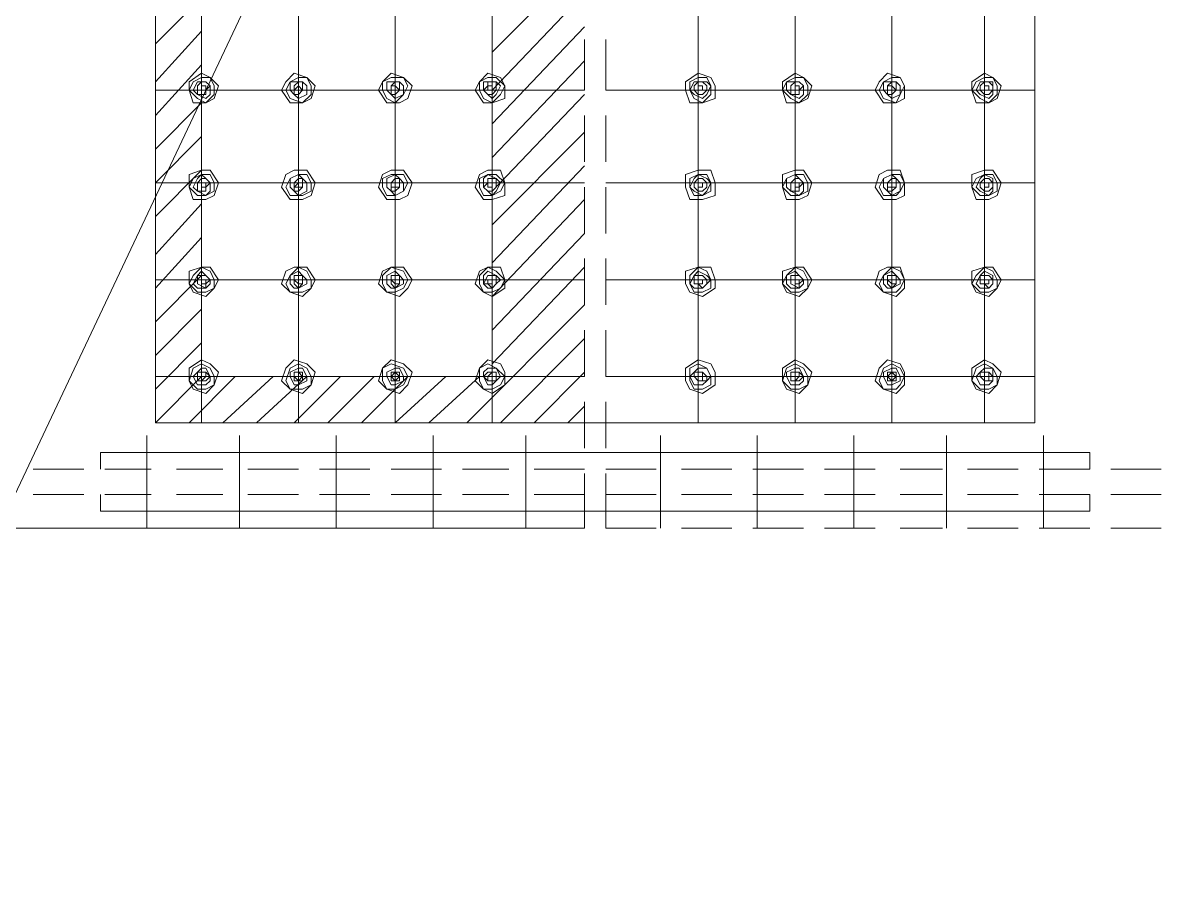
# Model space of a CAD drawing. Header units: millimetres. Extents: x 6 to 291, y 4 to 206.
# Drawn here: x 178.29 to 189.74, y 151.62 to 160.32 of the extents above; entities that cross this region are included whole.
import ezdxf

# ---------------------------------------------------------------- set-up
doc = ezdxf.new("R2010")
doc.units = ezdxf.units.MM
doc.layers.add('C00-00-00', color=7, linetype='Continuous')

msp = doc.modelspace()

# ---------------------------------------------------------------- linework, layer by layer
at = {"layer": 'C00-00-00', "lineweight": 5}
for points in [[(179.620335, 156.294671), (179.620335, 168.783004)], [(188.468002, 156.294671), (188.468002, 168.783004)], [(175.72566, 150.325668), (183.04934, 165.819671)], [(183.006998, 160.020001), (183.938337, 160.951335)], [(179.620335, 160.104669), (180.086004, 160.570334)], [(183.006998, 159.639004), (183.938337, 160.612669)], [(179.620335, 159.723669), (180.086004, 160.231668)], [(183.006998, 159.300338), (183.938337, 160.274002)], [(183.938337, 159.639004), (183.938337, 160.147004)], [(184.15, 159.639004), (184.15, 160.147004)], [(179.620335, 159.385002), (180.086004, 159.893002)], [(180.086004, 159.935336), (180.086004, 159.385002)], [(181.059669, 159.935336), (181.059669, 159.385002)], [(182.033333, 159.935336), (182.033333, 159.385002)], [(183.006998, 159.935336), (183.006998, 159.385002)], [(183.006998, 158.961667), (183.938337, 159.935336)], [(185.081339, 159.935336), (185.081339, 159.385002)], [(186.055003, 159.935336), (186.055003, 159.385002)], [(187.028668, 159.935336), (187.028668, 159.385002)], [(187.960006, 159.935336), (187.960006, 159.385002)], [(179.831998, 159.639004), (180.382336, 159.639004)], [(180.763337, 159.639004), (181.356001, 159.639004)], [(181.737001, 159.639004), (182.329665, 159.639004)], [(182.710666, 159.639004), (183.261004, 159.639004)], [(184.827333, 159.639004), (185.377671, 159.639004)], [(185.800997, 159.639004), (186.351335, 159.639004)], [(186.732336, 159.639004), (187.282674, 159.639004)], [(187.706001, 159.639004), (188.256339, 159.639004)], [(183.006998, 158.623001), (183.938337, 159.59667)], [(179.620335, 159.046336), (180.086004, 159.512001)], [(183.938337, 158.919337), (183.938337, 159.385002)], [(184.15, 158.919337), (184.15, 159.385002)], [(179.620335, 158.70767), (180.086004, 159.173335)], [(183.006998, 158.284335), (183.938337, 159.215669)], [(180.086004, 158.961667), (180.086004, 158.411338)], [(181.059669, 158.961667), (181.059669, 158.411338)], [(182.033333, 158.961667), (182.033333, 158.411338)], [(183.006998, 158.961667), (183.006998, 158.411338)], [(185.081339, 158.961667), (185.081339, 158.411338)], [(186.055003, 158.961667), (186.055003, 158.411338)], [(187.028668, 158.961667), (187.028668, 158.411338)], [(187.960006, 158.961667), (187.960006, 158.411338)], [(179.620335, 158.369003), (180.086004, 158.834669)], [(183.006998, 157.903334), (183.938337, 158.877003)], [(179.831998, 158.70767), (180.382336, 158.70767)], [(180.763337, 158.70767), (181.356001, 158.70767)], [(181.737001, 158.70767), (182.329665, 158.70767)], [(182.710666, 158.70767), (183.261004, 158.70767)], [(183.938337, 158.19967), (183.938337, 158.665335)], [(184.15, 158.19967), (184.15, 158.665335)], [(184.827333, 158.70767), (185.377671, 158.70767)], [(185.800997, 158.70767), (186.351335, 158.70767)], [(186.732336, 158.70767), (187.282674, 158.70767)], [(187.706001, 158.70767), (188.256339, 158.70767)], [(179.620335, 157.988003), (180.086004, 158.496002)], [(183.006998, 157.564668), (183.938337, 158.538336)], [(179.620335, 157.649336), (180.086004, 158.157336)], [(183.006998, 157.226001), (183.938337, 158.19967)], [(180.086004, 157.988003), (180.086004, 157.437669)], [(181.059669, 157.988003), (181.059669, 157.437669)], [(182.033333, 157.988003), (182.033333, 157.437669)], [(183.006998, 157.988003), (183.006998, 157.437669)], [(183.938337, 157.480003), (183.938337, 157.945668)], [(184.15, 157.480003), (184.15, 157.945668)], [(185.081339, 157.988003), (185.081339, 157.437669)], [(186.055003, 157.988003), (186.055003, 157.437669)], [(187.028668, 157.988003), (187.028668, 157.437669)], [(187.960006, 157.988003), (187.960006, 157.437669)], [(183.006998, 156.887335), (183.938337, 157.861004)], [(179.620335, 157.31067), (180.086004, 157.776335)], [(179.831998, 157.734001), (180.382336, 157.734001)], [(180.763337, 157.734001), (181.356001, 157.734001)], [(181.737001, 157.734001), (182.329665, 157.734001)], [(182.710666, 157.734001), (183.261004, 157.734001)], [(184.827333, 157.734001), (185.377671, 157.734001)], [(185.800997, 157.734001), (186.351335, 157.734001)], [(186.732336, 157.734001), (187.282674, 157.734001)], [(187.706001, 157.734001), (188.256339, 157.734001)], [(182.752992, 156.294671), (183.938337, 157.480003)], [(179.620335, 156.972004), (180.086004, 157.437669)], [(183.938337, 156.760336), (183.938337, 157.226001)], [(184.15, 156.760336), (184.15, 157.226001)], [(183.091667, 156.294671), (183.938337, 157.141337)], [(179.620335, 156.633337), (180.086004, 157.099002)], [(180.086004, 157.056668), (180.086004, 156.464004)], [(181.059669, 157.056668), (181.059669, 156.464004)], [(182.033333, 157.056668), (182.033333, 156.464004)], [(183.006998, 157.056668), (183.006998, 156.464004)], [(185.081339, 157.056668), (185.081339, 156.464004)], [(186.055003, 157.056668), (186.055003, 156.464004)], [(187.028668, 157.056668), (187.028668, 156.464004)], [(187.960006, 157.056668), (187.960006, 156.464004)], [(183.430341, 156.294671), (183.938337, 156.80267)], [(179.620335, 156.294671), (180.086004, 156.760336)], [(179.831998, 156.760336), (180.382336, 156.760336)], [(179.958993, 156.294671), (180.424662, 156.760336)], [(180.297667, 156.294671), (180.805663, 156.760336)], [(180.636326, 156.294671), (181.144337, 156.760336)], [(180.763337, 156.760336), (181.356001, 156.760336)], [(181.017326, 156.294671), (181.482996, 156.760336)], [(181.356001, 156.294671), (181.82167, 156.760336)], [(181.694659, 156.294671), (182.160328, 156.760336)], [(181.737001, 156.760336), (182.329665, 156.760336)], [(182.033333, 156.294671), (182.541329, 156.760336)], [(182.372008, 156.294671), (182.880003, 156.760336)], [(182.710666, 156.760336), (183.261004, 156.760336)], [(184.827333, 156.760336), (185.377671, 156.760336)], [(185.800997, 156.760336), (186.351335, 156.760336)], [(186.732336, 156.760336), (187.282674, 156.760336)], [(187.706001, 156.760336), (188.256339, 156.760336)], [(183.768999, 156.294671), (183.938337, 156.464004)], [(183.938337, 156.040669), (183.938337, 156.506334)], [(184.15, 156.040669), (184.15, 156.506334)], [(179.620335, 156.294671), (188.468002, 156.294671)], [(179.535666, 155.236338), (179.535666, 156.167668)], [(180.467004, 155.236338), (180.467004, 156.167668)], [(181.440669, 155.236338), (181.440669, 156.167668)], [(182.414334, 155.236338), (182.414334, 156.167668)], [(183.345672, 155.236338), (183.345672, 156.167668)], [(184.700338, 155.236338), (184.700338, 156.167668)], [(185.674003, 155.236338), (185.674003, 156.167668)], [(186.647667, 155.236338), (186.647667, 156.167668)], [(187.579006, 155.236338), (187.579006, 156.167668)], [(188.552671, 155.236338), (188.552671, 156.167668)], [(179.069997, 155.998335), (189.01834, 155.998335)], [(179.069997, 155.829002), (179.069997, 155.998335)], [(189.01834, 155.998335), (189.01834, 155.829002)], [(178.392664, 155.829002), (178.90066, 155.829002)], [(179.112339, 155.829002), (179.577992, 155.829002)], [(179.831998, 155.829002), (180.297667, 155.829002)], [(180.551673, 155.829002), (181.059669, 155.829002)], [(181.271332, 155.829002), (181.779328, 155.829002)], [(181.991007, 155.829002), (182.499003, 155.829002)], [(182.710666, 155.829002), (183.176335, 155.829002)], [(183.430341, 155.829002), (183.938337, 155.829002)], [(183.938337, 155.236338), (183.938337, 155.786667)], [(184.15, 155.829002), (184.657996, 155.829002)], [(184.15, 155.236338), (184.15, 155.786667)], [(184.912001, 155.829002), (185.419997, 155.829002)], [(185.63166, 155.829002), (186.139672, 155.829002)], [(186.351335, 155.829002), (186.859331, 155.829002)], [(187.113337, 155.829002), (187.536663, 155.829002)], [(187.790669, 155.829002), (188.298665, 155.829002)], [(188.510328, 155.829002), (189.01834, 155.829002)], [(189.230003, 155.829002), (189.737999, 155.829002)], [(178.392664, 155.575004), (178.90066, 155.575004)], [(179.069997, 155.405671), (179.069997, 155.575004)], [(179.112339, 155.575004), (179.577992, 155.575004)], [(179.831998, 155.575004), (180.297667, 155.575004)], [(180.551673, 155.575004), (181.059669, 155.575004)], [(181.271332, 155.575004), (181.779328, 155.575004)], [(181.991007, 155.575004), (182.499003, 155.575004)], [(182.710666, 155.575004), (183.176335, 155.575004)], [(183.430341, 155.575004), (183.938337, 155.575004)], [(184.15, 155.575004), (184.657996, 155.575004)], [(184.912001, 155.575004), (185.419997, 155.575004)], [(185.63166, 155.575004), (186.139672, 155.575004)], [(186.351335, 155.575004), (186.859331, 155.575004)], [(187.113337, 155.575004), (187.536663, 155.575004)], [(187.790669, 155.575004), (188.298665, 155.575004)], [(188.510328, 155.575004), (189.01834, 155.575004)], [(189.01834, 155.575004), (189.01834, 155.405671)], [(189.230003, 155.575004), (189.737999, 155.575004)], [(189.01834, 155.405671), (179.069997, 155.405671)], [(89.408003, 155.236338), (183.938337, 155.236338)], [(184.15, 155.236338), (184.657996, 155.236338)], [(184.912001, 155.236338), (185.419997, 155.236338)], [(185.63166, 155.236338), (186.139672, 155.236338)], [(186.351335, 155.236338), (186.859331, 155.236338)], [(187.113337, 155.236338), (187.536663, 155.236338)], [(187.790669, 155.236338), (188.298665, 155.236338)], [(188.510328, 155.236338), (189.01834, 155.236338)], [(189.230003, 155.236338), (189.737999, 155.236338)]]:
    msp.add_lwpolyline(points, dxfattribs=at)
at = {"layer": 'C00-00-00', "lineweight": 15}
for points in [[(180.086004, 156.294671), (180.086004, 168.783004)], [(181.059669, 156.294671), (181.059669, 168.783004)], [(182.033333, 156.294671), (182.033333, 168.783004)], [(183.006998, 156.294671), (183.006998, 168.783004)], [(185.081339, 156.294671), (185.081339, 168.783004)], [(186.055003, 156.294671), (186.055003, 168.783004)], [(187.028668, 156.294671), (187.028668, 168.783004)], [(187.960006, 156.294671), (187.960006, 168.783004)], [(179.620335, 159.639004), (183.938337, 159.639004)], [(184.15, 159.639004), (188.468002, 159.639004)], [(179.620335, 158.70767), (183.938337, 158.70767)], [(184.15, 158.70767), (188.468002, 158.70767)], [(179.620335, 157.734001), (183.938337, 157.734001)], [(184.15, 157.734001), (188.468002, 157.734001)], [(179.620335, 156.760336), (183.938337, 156.760336)], [(184.15, 156.760336), (188.468002, 156.760336)]]:
    msp.add_lwpolyline(points, dxfattribs=at)
at = {"layer": 'C00-00-00', "lineweight": 5}
for points in [[(180.212999, 159.554336), (180.128332, 159.512002), (180.001332, 159.512002), (179.958999, 159.639002), (179.958999, 159.723669), (180.085999, 159.808336), (180.170665, 159.766002), (180.255332, 159.681336)], [(180.212999, 159.59667), (180.128332, 159.512003), (180.043665, 159.554336), (179.958999, 159.639003), (180.001332, 159.72367), (180.085999, 159.766003), (180.170665, 159.766003), (180.212999, 159.681336)], [(181.186663, 159.554336), (181.101997, 159.512002), (180.974997, 159.512002), (180.89033, 159.639002), (180.932663, 159.723669), (181.01733, 159.808336), (181.14433, 159.766002), (181.228997, 159.681336)], [(181.186663, 159.59667), (181.101997, 159.512003), (180.974997, 159.554336), (180.932663, 159.639003), (180.974997, 159.72367), (181.059663, 159.766003), (181.14433, 159.766003), (181.186663, 159.681336)], [(182.160328, 159.554336), (182.075661, 159.512002), (181.948661, 159.512002), (181.863995, 159.639002), (181.906328, 159.723669), (181.990995, 159.808336), (182.117995, 159.766002), (182.202661, 159.681336)], [(182.118002, 159.59667), (182.033335, 159.512003), (181.948669, 159.554336), (181.906335, 159.639003), (181.906335, 159.72367), (181.991002, 159.766003), (182.118002, 159.766003), (182.160335, 159.681336)], [(183.133993, 159.554336), (183.006993, 159.512002), (182.922326, 159.512002), (182.83766, 159.639002), (182.879993, 159.723669), (182.96466, 159.808336), (183.09166, 159.766002), (183.133993, 159.681336)], [(183.091667, 159.59667), (183.007, 159.512003), (182.922333, 159.554336), (182.88, 159.639003), (182.88, 159.72367), (182.964667, 159.766003), (183.049333, 159.766003), (183.134, 159.681336)], [(185.25066, 159.554336), (185.12366, 159.512002), (184.99666, 159.512002), (184.954326, 159.639002), (184.954326, 159.723669), (185.081326, 159.808336), (185.208326, 159.766002), (185.25066, 159.681336)], [(185.208333, 159.59667), (185.123667, 159.512003), (185.039, 159.554336), (184.996667, 159.639003), (184.996667, 159.72367), (185.081333, 159.766003), (185.166, 159.766003), (185.208333, 159.681336)], [(186.181998, 159.554336), (186.097331, 159.512002), (185.970331, 159.512002), (185.927998, 159.639002), (185.927998, 159.723669), (186.054998, 159.808336), (186.139665, 159.766002), (186.224331, 159.681336)], [(186.181998, 159.59667), (186.097331, 159.512003), (186.012665, 159.554336), (185.927998, 159.639003), (185.970331, 159.72367), (186.054998, 159.766003), (186.139665, 159.766003), (186.181998, 159.681336)], [(187.155663, 159.554336), (187.070996, 159.512002), (186.943996, 159.512002), (186.859329, 159.639002), (186.901663, 159.723669), (186.986329, 159.808336), (187.113329, 159.766002), (187.155663, 159.681336)], [(187.113337, 159.59667), (187.071003, 159.512003), (186.944003, 159.554336), (186.90167, 159.639003), (186.944003, 159.72367), (187.02867, 159.766003), (187.113337, 159.766003), (187.15567, 159.681336)], [(188.087001, 159.554336), (188.002335, 159.512002), (187.875335, 159.512002), (187.833001, 159.639002), (187.833001, 159.723669), (187.960001, 159.808336), (188.044668, 159.766002), (188.129335, 159.681336)], [(188.087001, 159.59667), (188.002335, 159.512003), (187.917668, 159.554336), (187.833001, 159.639003), (187.875335, 159.72367), (187.960001, 159.766003), (188.044668, 159.766003), (188.087001, 159.681336)], [(180.170672, 159.59667), (180.128339, 159.554336), (180.043672, 159.59667), (180.001339, 159.639003), (180.043672, 159.72367), (180.086006, 159.72367), (180.128339, 159.72367), (180.170672, 159.681336)], [(180.12833, 159.639004), (180.12833, 159.596671), (180.043663, 159.596671), (180.043663, 159.639004), (180.043663, 159.681337), (180.085997, 159.723671), (180.12833, 159.723671), (180.170663, 159.681337)], [(180.12833, 159.639004), (180.086004, 159.639004), (180.086004, 159.681334), (180.12833, 159.681334)], [(181.144337, 159.59667), (181.059671, 159.554336), (181.017337, 159.59667), (180.975004, 159.639003), (180.975004, 159.72367), (181.059671, 159.72367), (181.102004, 159.72367), (181.144337, 159.681336)], [(181.101995, 159.639004), (181.059661, 159.596671), (181.017328, 159.596671), (181.017328, 159.639004), (181.017328, 159.681337), (181.059661, 159.723671), (181.101995, 159.723671), (181.101995, 159.681337)], [(181.101995, 159.639004), (181.059661, 159.639004), (181.017328, 159.639004), (181.059661, 159.681337)], [(182.118002, 159.59667), (182.033335, 159.554336), (181.991002, 159.59667), (181.948669, 159.639003), (181.948669, 159.72367), (182.033335, 159.72367), (182.075669, 159.72367), (182.118002, 159.681336)], [(182.07566, 159.639004), (182.033326, 159.596671), (181.990993, 159.596671), (181.990993, 159.639004), (181.990993, 159.681337), (182.033326, 159.723671), (182.07566, 159.723671), (182.07566, 159.681337)], [(182.07566, 159.639004), (182.033326, 159.639004), (181.990993, 159.639004), (181.990993, 159.681337), (182.033326, 159.681337)], [(183.04934, 159.639004), (183.007007, 159.596671), (182.964674, 159.596671), (182.92234, 159.639004), (182.964674, 159.681337), (182.964674, 159.723671), (183.04934, 159.723671), (183.04934, 159.681337)], [(183.04934, 159.59667), (183.007007, 159.554336), (182.964674, 159.59667), (182.92234, 159.639003), (182.92234, 159.72367), (182.964674, 159.72367), (183.04934, 159.72367), (183.091674, 159.681336)], [(183.006998, 159.639004), (182.964672, 159.639004), (182.964672, 159.681334), (183.006998, 159.681334)], [(185.166007, 159.59667), (185.123674, 159.554336), (185.039007, 159.59667), (184.996674, 159.639003), (185.039007, 159.72367), (185.08134, 159.72367), (185.166007, 159.72367), (185.20834, 159.681336)], [(185.166007, 159.639004), (185.123674, 159.596671), (185.08134, 159.596671), (185.039007, 159.639004), (185.039007, 159.681337), (185.08134, 159.723671), (185.123674, 159.723671), (185.166007, 159.681337)], [(185.123665, 159.639004), (185.081331, 159.639004), (185.081331, 159.681337), (185.123665, 159.681337)], [(186.139672, 159.59667), (186.097339, 159.554336), (186.012672, 159.59667), (185.970339, 159.639003), (185.970339, 159.72367), (186.055005, 159.72367), (186.097339, 159.72367), (186.139672, 159.681336)], [(186.097329, 159.639004), (186.097329, 159.596671), (186.012663, 159.596671), (186.012663, 159.639004), (186.012663, 159.681337), (186.054996, 159.723671), (186.097329, 159.723671), (186.139663, 159.681337)], [(186.097329, 159.639004), (186.055003, 159.639004), (186.055003, 159.681334), (186.097329, 159.681334)], [(187.113337, 159.59667), (187.02867, 159.554336), (186.986337, 159.59667), (186.944003, 159.639003), (186.944003, 159.72367), (187.02867, 159.72367), (187.071003, 159.72367), (187.113337, 159.681336)], [(187.070994, 159.639004), (187.028661, 159.596671), (186.986328, 159.596671), (186.986328, 159.639004), (186.986328, 159.681337), (187.028661, 159.723671), (187.070994, 159.723671), (187.070994, 159.681337)], [(187.070994, 159.639004), (187.028661, 159.639004), (186.986328, 159.639004), (186.986328, 159.681337), (187.028661, 159.681337)], [(188.044659, 159.59667), (188.002326, 159.554336), (187.917659, 159.59667), (187.875326, 159.639003), (187.917659, 159.72367), (187.959992, 159.72367), (188.044659, 159.72367), (188.044659, 159.681336)], [(188.044659, 159.639004), (188.002326, 159.596671), (187.959992, 159.596671), (187.917659, 159.639004), (187.917659, 159.681337), (187.959992, 159.723671), (188.002326, 159.723671), (188.044659, 159.681337)], [(188.002333, 159.639004), (187.959999, 159.639004), (187.959999, 159.681337), (188.002333, 159.681337)], [(180.212999, 158.580671), (180.128332, 158.538337), (180.001332, 158.538337), (179.958999, 158.665337), (179.958999, 158.792337), (180.085999, 158.834671), (180.170665, 158.834671), (180.255332, 158.707671)], [(181.186663, 158.580671), (181.101997, 158.538337), (180.974997, 158.538337), (180.89033, 158.665337), (180.932663, 158.792337), (181.01733, 158.834671), (181.14433, 158.834671), (181.228997, 158.707671)], [(182.160328, 158.580671), (182.075661, 158.538337), (181.948661, 158.538337), (181.863995, 158.665337), (181.906328, 158.792337), (181.990995, 158.834671), (182.117995, 158.834671), (182.202661, 158.707671)], [(183.133993, 158.580671), (183.006993, 158.538337), (182.922326, 158.538337), (182.83766, 158.665337), (182.879993, 158.792337), (182.96466, 158.834671), (183.09166, 158.834671), (183.133993, 158.707671)], [(185.25066, 158.580671), (185.12366, 158.538337), (184.99666, 158.538337), (184.954326, 158.665337), (184.954326, 158.792337), (185.081326, 158.834671), (185.208326, 158.834671), (185.25066, 158.707671)], [(186.181998, 158.580671), (186.097331, 158.538337), (185.970331, 158.538337), (185.927998, 158.665337), (185.927998, 158.792337), (186.054998, 158.834671), (186.139665, 158.834671), (186.224331, 158.707671)], [(187.155663, 158.580671), (187.070996, 158.538337), (186.943996, 158.538337), (186.859329, 158.665337), (186.901663, 158.792337), (186.986329, 158.834671), (187.113329, 158.834671), (187.155663, 158.707671)], [(188.087001, 158.580671), (188.002335, 158.538337), (187.875335, 158.538337), (187.833001, 158.665337), (187.833001, 158.792337), (187.960001, 158.834671), (188.044668, 158.834671), (188.129335, 158.707671)], [(180.212999, 158.623001), (180.128332, 158.580668), (180.043665, 158.580668), (179.958999, 158.665334), (180.001332, 158.750001), (180.085999, 158.792334), (180.170665, 158.792334), (180.212999, 158.707668)], [(180.170672, 158.623001), (180.128339, 158.580668), (180.043672, 158.623001), (180.001339, 158.665334), (180.043672, 158.750001), (180.086006, 158.792334), (180.128339, 158.750001), (180.170672, 158.707668)], [(180.12833, 158.665335), (180.12833, 158.623002), (180.043663, 158.623002), (180.043663, 158.665335), (180.043663, 158.707669), (180.085997, 158.750002), (180.12833, 158.750002), (180.170663, 158.707669)], [(181.186663, 158.623001), (181.101997, 158.580668), (180.974997, 158.580668), (180.932663, 158.665334), (180.974997, 158.750001), (181.059663, 158.792334), (181.14433, 158.792334), (181.186663, 158.707668)], [(181.144337, 158.623001), (181.059671, 158.580668), (181.017337, 158.623001), (180.975004, 158.665334), (180.975004, 158.750001), (181.059671, 158.792334), (181.102004, 158.750001), (181.144337, 158.707668)], [(181.101995, 158.665335), (181.059661, 158.623002), (181.017328, 158.623002), (181.017328, 158.665335), (181.017328, 158.707669), (181.059661, 158.750002), (181.101995, 158.750002), (181.101995, 158.707669)], [(182.118002, 158.623001), (182.033335, 158.580668), (181.948669, 158.580668), (181.906335, 158.665334), (181.906335, 158.750001), (181.991002, 158.792334), (182.118002, 158.792334), (182.160335, 158.707668)], [(182.118002, 158.623001), (182.033335, 158.580668), (181.991002, 158.623001), (181.948669, 158.665334), (181.948669, 158.750001), (182.033335, 158.792334), (182.075669, 158.750001), (182.118002, 158.707668)], [(182.07566, 158.665335), (182.033326, 158.623002), (181.990993, 158.623002), (181.990993, 158.665335), (181.990993, 158.707669), (182.033326, 158.750002), (182.07566, 158.750002), (182.07566, 158.707669)], [(183.091667, 158.623001), (183.007, 158.580668), (182.922333, 158.580668), (182.88, 158.665334), (182.88, 158.750001), (182.964667, 158.792334), (183.049333, 158.792334), (183.134, 158.707668)], [(183.04934, 158.623001), (183.007007, 158.580668), (182.964674, 158.623001), (182.92234, 158.665334), (182.92234, 158.750001), (182.964674, 158.792334), (183.04934, 158.750001), (183.091674, 158.707668)], [(183.04934, 158.665335), (183.007007, 158.623002), (182.964674, 158.623002), (182.92234, 158.665335), (182.964674, 158.707669), (182.964674, 158.750002), (183.04934, 158.750002), (183.04934, 158.707669)], [(185.208333, 158.623001), (185.123667, 158.580668), (185.039, 158.580668), (184.996667, 158.665334), (184.996667, 158.750001), (185.081333, 158.792334), (185.166, 158.792334), (185.208333, 158.707668)], [(185.166007, 158.623001), (185.123674, 158.580668), (185.039007, 158.623001), (184.996674, 158.665334), (185.039007, 158.750001), (185.08134, 158.792334), (185.166007, 158.750001), (185.20834, 158.707668)], [(185.166007, 158.665335), (185.123674, 158.623002), (185.08134, 158.623002), (185.039007, 158.665335), (185.039007, 158.707669), (185.08134, 158.750002), (185.123674, 158.750002), (185.166007, 158.707669)], [(186.181998, 158.623001), (186.097331, 158.580668), (186.012665, 158.580668), (185.927998, 158.665334), (185.970331, 158.750001), (186.054998, 158.792334), (186.139665, 158.792334), (186.181998, 158.707668)], [(186.139672, 158.623001), (186.097339, 158.580668), (186.012672, 158.623001), (185.970339, 158.665334), (185.970339, 158.750001), (186.055005, 158.792334), (186.097339, 158.750001), (186.139672, 158.707668)], [(186.097329, 158.665335), (186.097329, 158.623002), (186.012663, 158.623002), (186.012663, 158.665335), (186.012663, 158.707669), (186.054996, 158.750002), (186.097329, 158.750002), (186.139663, 158.707669)], [(187.113337, 158.623001), (187.071003, 158.580668), (186.944003, 158.580668), (186.90167, 158.665334), (186.944003, 158.750001), (187.02867, 158.792334), (187.113337, 158.792334), (187.15567, 158.707668)], [(187.113337, 158.623001), (187.02867, 158.580668), (186.986337, 158.623001), (186.944003, 158.665334), (186.944003, 158.750001), (187.02867, 158.792334), (187.071003, 158.750001), (187.113337, 158.707668)], [(187.070994, 158.665335), (187.028661, 158.623002), (186.986328, 158.623002), (186.986328, 158.665335), (186.986328, 158.707669), (187.028661, 158.750002), (187.070994, 158.750002), (187.070994, 158.707669)], [(188.087001, 158.623001), (188.002335, 158.580668), (187.917668, 158.580668), (187.833001, 158.665334), (187.875335, 158.750001), (187.960001, 158.792334), (188.044668, 158.792334), (188.087001, 158.707668)], [(188.044659, 158.623001), (188.002326, 158.580668), (187.917659, 158.623001), (187.875326, 158.665334), (187.917659, 158.750001), (187.959992, 158.792334), (188.044659, 158.750001), (188.044659, 158.707668)], [(188.044659, 158.665335), (188.002326, 158.623002), (187.959992, 158.623002), (187.917659, 158.665335), (187.917659, 158.707669), (187.959992, 158.750002), (188.002326, 158.750002), (188.044659, 158.707669)], [(180.12833, 158.665335), (180.085997, 158.665335), (180.085997, 158.707669), (180.12833, 158.707669)], [(181.101995, 158.665335), (181.059661, 158.665335), (181.017328, 158.665335), (181.059661, 158.707669), (181.101995, 158.707669)], [(182.07566, 158.665335), (182.033326, 158.665335), (181.990993, 158.665335), (181.990993, 158.707669), (182.033326, 158.707669), (182.07566, 158.707669)], [(183.006998, 158.665335), (182.964665, 158.665335), (182.964665, 158.707669), (183.006998, 158.707669)], [(185.123665, 158.665335), (185.081331, 158.665335), (185.081331, 158.707669), (185.123665, 158.707669)], [(186.097329, 158.665335), (186.054996, 158.665335), (186.054996, 158.707669), (186.097329, 158.707669)], [(187.070994, 158.665335), (187.028661, 158.665335), (186.986328, 158.665335), (186.986328, 158.707669), (187.028661, 158.707669), (187.070994, 158.707669)], [(188.002333, 158.665335), (187.959999, 158.665335), (187.959999, 158.707669), (188.002333, 158.707669)], [(180.212999, 157.649336), (180.128332, 157.607003), (180.043665, 157.607003), (179.958999, 157.69167), (180.001332, 157.776336), (180.085999, 157.861003), (180.170665, 157.81867), (180.212999, 157.734003)], [(180.212999, 157.649336), (180.128332, 157.56467), (180.001332, 157.607003), (179.958999, 157.69167), (179.958999, 157.81867), (180.085999, 157.861003), (180.170665, 157.861003), (180.255332, 157.734003)], [(180.170672, 157.69167), (180.128339, 157.649337), (180.043672, 157.649337), (180.001339, 157.69167), (180.043672, 157.776337), (180.086006, 157.81867), (180.128339, 157.776337), (180.170672, 157.734004)], [(181.186663, 157.649336), (181.101997, 157.56467), (180.974997, 157.607003), (180.89033, 157.69167), (180.932663, 157.81867), (181.01733, 157.861003), (181.14433, 157.861003), (181.228997, 157.734003)], [(181.186663, 157.649336), (181.101997, 157.607003), (180.974997, 157.607003), (180.932663, 157.69167), (180.974997, 157.776336), (181.059663, 157.861003), (181.14433, 157.81867), (181.186663, 157.734003)], [(181.144337, 157.69167), (181.059671, 157.649337), (181.017337, 157.649337), (180.975004, 157.69167), (180.975004, 157.776337), (181.059671, 157.81867), (181.102004, 157.776337), (181.144337, 157.734004)], [(182.160328, 157.649336), (182.075661, 157.56467), (181.948661, 157.607003), (181.863995, 157.69167), (181.906328, 157.81867), (181.990995, 157.861003), (182.117995, 157.861003), (182.202661, 157.734003)], [(182.118002, 157.649336), (182.033335, 157.607003), (181.948669, 157.607003), (181.906335, 157.69167), (181.906335, 157.776336), (181.991002, 157.861003), (182.118002, 157.81867), (182.160335, 157.734003)], [(182.118002, 157.69167), (182.033335, 157.649337), (181.991002, 157.649337), (181.948669, 157.69167), (181.948669, 157.776337), (182.033335, 157.81867), (182.075669, 157.776337), (182.118002, 157.734004)], [(183.133993, 157.649336), (183.006993, 157.56467), (182.922326, 157.607003), (182.83766, 157.69167), (182.879993, 157.81867), (182.96466, 157.861003), (183.09166, 157.861003), (183.133993, 157.734003)], [(183.091667, 157.649336), (183.007, 157.607003), (182.922333, 157.607003), (182.88, 157.69167), (182.88, 157.776336), (182.964667, 157.861003), (183.049333, 157.81867), (183.134, 157.734003)], [(183.04934, 157.69167), (183.007007, 157.649337), (182.964674, 157.649337), (182.92234, 157.69167), (182.92234, 157.776337), (182.964674, 157.81867), (183.04934, 157.776337), (183.091674, 157.734004)], [(185.25066, 157.649336), (185.12366, 157.56467), (184.99666, 157.607003), (184.954326, 157.69167), (184.954326, 157.81867), (185.081326, 157.861003), (185.208326, 157.861003), (185.25066, 157.734003)], [(185.208333, 157.649336), (185.123667, 157.607003), (185.039, 157.607003), (184.996667, 157.69167), (184.996667, 157.776336), (185.081333, 157.861003), (185.166, 157.81867), (185.208333, 157.734003)], [(185.166007, 157.69167), (185.123674, 157.649337), (185.039007, 157.649337), (184.996674, 157.69167), (185.039007, 157.776337), (185.08134, 157.81867), (185.166007, 157.776337), (185.20834, 157.734004)], [(186.181998, 157.649336), (186.097331, 157.607003), (186.012665, 157.607003), (185.927998, 157.69167), (185.970331, 157.776336), (186.054998, 157.861003), (186.139665, 157.81867), (186.181998, 157.734003)], [(186.181998, 157.649336), (186.097331, 157.56467), (185.970331, 157.607003), (185.927998, 157.69167), (185.927998, 157.81867), (186.054998, 157.861003), (186.139665, 157.861003), (186.224331, 157.734003)], [(186.139672, 157.69167), (186.097339, 157.649337), (186.012672, 157.649337), (185.970339, 157.69167), (185.970339, 157.776337), (186.055005, 157.81867), (186.097339, 157.776337), (186.139672, 157.734004)], [(187.155663, 157.649336), (187.070996, 157.56467), (186.943996, 157.607003), (186.859329, 157.69167), (186.901663, 157.81867), (186.986329, 157.861003), (187.113329, 157.861003), (187.155663, 157.734003)], [(187.113337, 157.649336), (187.071003, 157.607003), (186.944003, 157.607003), (186.90167, 157.69167), (186.944003, 157.776336), (187.02867, 157.861003), (187.113337, 157.81867), (187.15567, 157.734003)], [(187.113337, 157.69167), (187.02867, 157.649337), (186.986337, 157.649337), (186.944003, 157.69167), (186.944003, 157.776337), (187.02867, 157.81867), (187.071003, 157.776337), (187.113337, 157.734004)], [(188.087001, 157.649336), (188.002335, 157.607003), (187.917668, 157.607003), (187.833001, 157.69167), (187.875335, 157.776336), (187.960001, 157.861003), (188.044668, 157.81867), (188.087001, 157.734003)], [(188.087001, 157.649336), (188.002335, 157.56467), (187.875335, 157.607003), (187.833001, 157.69167), (187.833001, 157.81867), (187.960001, 157.861003), (188.044668, 157.861003), (188.129335, 157.734003)], [(188.044659, 157.69167), (188.002326, 157.649337), (187.917659, 157.649337), (187.875326, 157.69167), (187.917659, 157.776337), (187.959992, 157.81867), (188.044659, 157.776337), (188.044659, 157.734004)], [(180.12833, 157.69167), (180.12833, 157.649337), (180.043663, 157.69167), (180.043663, 157.776337), (180.085997, 157.776337), (180.12833, 157.776337), (180.170663, 157.734004)], [(180.12833, 157.69167), (180.085997, 157.69167), (180.085997, 157.734004), (180.12833, 157.734004)], [(181.101995, 157.69167), (181.059669, 157.69167), (181.017326, 157.734001), (181.059669, 157.734001), (181.101995, 157.734001)], [(181.101995, 157.69167), (181.059661, 157.649337), (181.017328, 157.69167), (181.017328, 157.776337), (181.059661, 157.776337), (181.101995, 157.776337), (181.101995, 157.734004)], [(182.07566, 157.69167), (182.033326, 157.649337), (181.990993, 157.69167), (181.990993, 157.776337), (182.033326, 157.776337), (182.07566, 157.776337), (182.07566, 157.734004)], [(182.07566, 157.69167), (182.033326, 157.69167), (181.990993, 157.734004), (182.033326, 157.734004), (182.07566, 157.734004)], [(183.04934, 157.69167), (183.007007, 157.649337), (182.964674, 157.69167), (182.92234, 157.69167), (182.964674, 157.776337), (183.04934, 157.776337), (183.04934, 157.734004)], [(183.006998, 157.69167), (182.964665, 157.69167), (182.964665, 157.734004), (183.006998, 157.734004)], [(185.166007, 157.69167), (185.123674, 157.649337), (185.08134, 157.69167), (185.039007, 157.69167), (185.039007, 157.776337), (185.08134, 157.776337), (185.123674, 157.776337), (185.166007, 157.734004)], [(185.123665, 157.69167), (185.081331, 157.69167), (185.081331, 157.734004), (185.123665, 157.734004)], [(186.097329, 157.69167), (186.097329, 157.649337), (186.012663, 157.69167), (186.012663, 157.776337), (186.054996, 157.776337), (186.097329, 157.776337), (186.139663, 157.734004)], [(186.097329, 157.69167), (186.054996, 157.69167), (186.054996, 157.734004), (186.097329, 157.734004)], [(187.070994, 157.69167), (187.028661, 157.649337), (186.986328, 157.69167), (186.986328, 157.776337), (187.028661, 157.776337), (187.070994, 157.776337), (187.070994, 157.734004)], [(187.070994, 157.69167), (187.028661, 157.69167), (186.986328, 157.734004), (187.028661, 157.734004), (187.070994, 157.734004)], [(188.044659, 157.69167), (188.002326, 157.649337), (187.959992, 157.69167), (187.917659, 157.69167), (187.917659, 157.776337), (187.959992, 157.776337), (188.002326, 157.776337), (188.044659, 157.734004)], [(188.002333, 157.69167), (187.959999, 157.69167), (187.959999, 157.734004), (188.002333, 157.734004)], [(180.212999, 156.675668), (180.128332, 156.591001), (180.001332, 156.633334), (179.958999, 156.718001), (179.958999, 156.845001), (180.085999, 156.929668), (180.170665, 156.887334), (180.255332, 156.802668)], [(180.212999, 156.675668), (180.128332, 156.633334), (180.043665, 156.633334), (179.958999, 156.718001), (180.001332, 156.845001), (180.085999, 156.887334), (180.170665, 156.845001), (180.212999, 156.760334)], [(181.186663, 156.675668), (181.101997, 156.591001), (180.974997, 156.633334), (180.89033, 156.718001), (180.932663, 156.845001), (181.01733, 156.929668), (181.14433, 156.887334), (181.228997, 156.802668)], [(181.186663, 156.675668), (181.101997, 156.633334), (180.974997, 156.633334), (180.932663, 156.718001), (180.974997, 156.845001), (181.059663, 156.887334), (181.14433, 156.845001), (181.186663, 156.760334)], [(182.160328, 156.675668), (182.075661, 156.591001), (181.948661, 156.633334), (181.863995, 156.718001), (181.906328, 156.845001), (181.990995, 156.929668), (182.117995, 156.887334), (182.202661, 156.802668)], [(182.118002, 156.675668), (182.033335, 156.633334), (181.948669, 156.633334), (181.906335, 156.718001), (181.906335, 156.845001), (181.991002, 156.887334), (182.118002, 156.845001), (182.160335, 156.760334)], [(183.133993, 156.675668), (183.006993, 156.591001), (182.922326, 156.633334), (182.83766, 156.718001), (182.879993, 156.845001), (182.96466, 156.929668), (183.09166, 156.887334), (183.133993, 156.802668)], [(183.091667, 156.675668), (183.007, 156.633334), (182.922333, 156.633334), (182.88, 156.718001), (182.88, 156.845001), (182.964667, 156.887334), (183.049333, 156.845001), (183.134, 156.760334)], [(185.25066, 156.675668), (185.12366, 156.591001), (184.99666, 156.633334), (184.954326, 156.718001), (184.954326, 156.845001), (185.081326, 156.929668), (185.208326, 156.887334), (185.25066, 156.802668)], [(185.208333, 156.675668), (185.123667, 156.633334), (185.039, 156.633334), (184.996667, 156.718001), (184.996667, 156.845001), (185.081333, 156.887334), (185.166, 156.845001), (185.208333, 156.760334)], [(186.181998, 156.675668), (186.097331, 156.591001), (185.970331, 156.633334), (185.927998, 156.718001), (185.927998, 156.845001), (186.054998, 156.929668), (186.139665, 156.887334), (186.224331, 156.802668)], [(186.181998, 156.675668), (186.097331, 156.633334), (186.012665, 156.633334), (185.927998, 156.718001), (185.970331, 156.845001), (186.054998, 156.887334), (186.139665, 156.845001), (186.181998, 156.760334)], [(187.155663, 156.675668), (187.070996, 156.591001), (186.943996, 156.633334), (186.859329, 156.718001), (186.901663, 156.845001), (186.986329, 156.929668), (187.113329, 156.887334), (187.155663, 156.802668)], [(187.113337, 156.675668), (187.071003, 156.633334), (186.944003, 156.633334), (186.90167, 156.718001), (186.944003, 156.845001), (187.02867, 156.887334), (187.113337, 156.845001), (187.15567, 156.760334)], [(188.087001, 156.675668), (188.002335, 156.591001), (187.875335, 156.633334), (187.833001, 156.718001), (187.833001, 156.845001), (187.960001, 156.929668), (188.044668, 156.887334), (188.129335, 156.802668)], [(188.087001, 156.675668), (188.002335, 156.633334), (187.917668, 156.633334), (187.833001, 156.718001), (187.875335, 156.845001), (187.960001, 156.887334), (188.044668, 156.845001), (188.087001, 156.760334)], [(180.170672, 156.718002), (180.128339, 156.675669), (180.043672, 156.675669), (180.001339, 156.760335), (180.043672, 156.802669), (180.086006, 156.845002), (180.128339, 156.845002), (180.170672, 156.760335)], [(180.12833, 156.718002), (180.043663, 156.718002), (180.043663, 156.760335), (180.043663, 156.802669), (180.085997, 156.802669), (180.12833, 156.802669), (180.170663, 156.760335)], [(180.12833, 156.760336), (180.085997, 156.718003), (180.085997, 156.760336), (180.085997, 156.802669), (180.12833, 156.802669)], [(181.144337, 156.718002), (181.059671, 156.675669), (181.017337, 156.675669), (180.975004, 156.760335), (180.975004, 156.802669), (181.059671, 156.845002), (181.102004, 156.845002), (181.144337, 156.760335)], [(181.101995, 156.760336), (181.059661, 156.718003), (181.017328, 156.760336), (181.059661, 156.760336), (181.059661, 156.802669)], [(181.101995, 156.718002), (181.059661, 156.718002), (181.017328, 156.718002), (181.017328, 156.760335), (181.017328, 156.802669), (181.059661, 156.802669), (181.101995, 156.802669), (181.101995, 156.760335)], [(182.118002, 156.718002), (182.033335, 156.675669), (181.991002, 156.675669), (181.948669, 156.760335), (181.948669, 156.802669), (182.033335, 156.845002), (182.075669, 156.845002), (182.118002, 156.760335)], [(182.07566, 156.760336), (182.033326, 156.718003), (181.990993, 156.760336), (182.033326, 156.802669)], [(182.07566, 156.718002), (182.033326, 156.718002), (181.990993, 156.718002), (181.990993, 156.760335), (181.990993, 156.802669), (182.033326, 156.802669), (182.07566, 156.802669), (182.07566, 156.760335)], [(183.04934, 156.718002), (183.007007, 156.675669), (182.964674, 156.675669), (182.92234, 156.760335), (182.92234, 156.802669), (182.964674, 156.845002), (183.04934, 156.845002), (183.091674, 156.760335)], [(183.04934, 156.718002), (183.007007, 156.718002), (182.964674, 156.718002), (182.92234, 156.760335), (182.964674, 156.802669), (183.04934, 156.802669), (183.04934, 156.760335)], [(183.006998, 156.760336), (183.006998, 156.718003), (182.964665, 156.718003), (182.964665, 156.760336), (183.006998, 156.802669)], [(185.166007, 156.718002), (185.123674, 156.675669), (185.039007, 156.675669), (184.996674, 156.760335), (185.039007, 156.802669), (185.08134, 156.845002), (185.166007, 156.845002), (185.20834, 156.760335)], [(185.166007, 156.718002), (185.123674, 156.718002), (185.08134, 156.718002), (185.039007, 156.760335), (185.039007, 156.802669), (185.08134, 156.802669), (185.123674, 156.802669), (185.166007, 156.760335)], [(185.123665, 156.760336), (185.123665, 156.718003), (185.081331, 156.718003), (185.081331, 156.760336), (185.081331, 156.802669), (185.123665, 156.802669)], [(186.139672, 156.718002), (186.097339, 156.675669), (186.012672, 156.675669), (185.970339, 156.760335), (185.970339, 156.802669), (186.055005, 156.845002), (186.097339, 156.845002), (186.139672, 156.760335)], [(186.097329, 156.718002), (186.012663, 156.718002), (186.012663, 156.760335), (186.012663, 156.802669), (186.054996, 156.802669), (186.097329, 156.802669), (186.139663, 156.760335)], [(186.097329, 156.760336), (186.054996, 156.718003), (186.054996, 156.760336), (186.054996, 156.802669), (186.097329, 156.802669)], [(187.113337, 156.718002), (187.02867, 156.675669), (186.986337, 156.675669), (186.944003, 156.760335), (186.944003, 156.802669), (187.02867, 156.845002), (187.071003, 156.845002), (187.113337, 156.760335)], [(187.070994, 156.760336), (187.028661, 156.718003), (186.986328, 156.760336), (187.028661, 156.802669)], [(187.070994, 156.718002), (187.028661, 156.718002), (186.986328, 156.718002), (186.986328, 156.760335), (186.986328, 156.802669), (187.028661, 156.802669), (187.070994, 156.802669), (187.070994, 156.760335)], [(188.044659, 156.718002), (188.002326, 156.675669), (187.917659, 156.675669), (187.875326, 156.760335), (187.917659, 156.802669), (187.959992, 156.845002), (188.044659, 156.845002), (188.044659, 156.760335)], [(188.044659, 156.718002), (188.002326, 156.718002), (187.959992, 156.718002), (187.917659, 156.760335), (187.917659, 156.802669), (187.959992, 156.802669), (188.002326, 156.802669), (188.044659, 156.760335)], [(188.002333, 156.760336), (188.002333, 156.718003), (187.959999, 156.718003), (187.959999, 156.760336), (187.959999, 156.802669), (188.002333, 156.802669)]]:
    msp.add_lwpolyline(points, close=True, dxfattribs=at)

doc.saveas('drawing.dxf')
